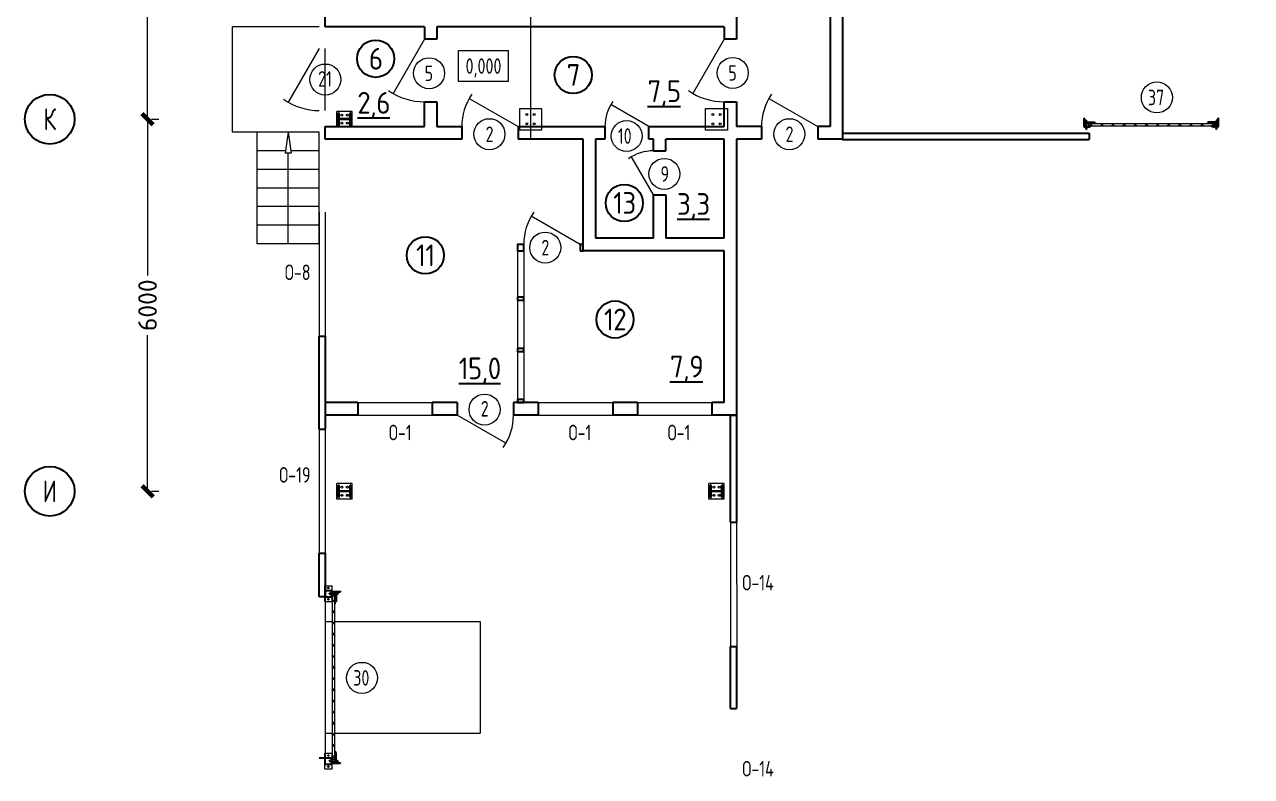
# Model space of a CAD drawing. Extents: x -965262 to 1142518, y -357520 to 71675.
# Drawn here: x -862228 to -842437, y -118587 to -106463 of the extents above; entities that cross this region are included whole.
import ezdxf

# ---------------------------------------------------------------- set-up
doc = ezdxf.new("R2010")
doc.units = 0
doc.header["$LTSCALE"] = 10
doc.linetypes.add('DOTE', pattern=[2.42, 2, -0.2, 0.02, -0.2])
doc.layers.get('0').update_dxf_attribs({"linetype": 'CONTINUOUS', "lineweight": 30})
doc.layers.get('Defpoints').update_dxf_attribs({"linetype": 'CONTINUOUS'})
doc.layers.add('DOTE', color=7, linetype='DOTE', lineweight=9)
doc.styles.add('GOST 2.304', font='isocpeur.ttf', dxfattribs={"width": 0.75, "height": 250})
doc.styles.add('GOST-2.304_Type-B', font='isocpeur.ttf', dxfattribs={"width": 0.9})
doc.styles.get("Standard").update_dxf_attribs({"font": 'isocpeur.ttf', "height": 300})
doc.dimstyles.get("Standard").update_dxf_attribs({"dimscale": 100, "dimtxt": 300, "dimasz": 1.8, "dimexe": 1.8, "dimexo": 0.625, "dimgap": 0.9, "dimtad": 0, "dimdec": 0, "dimzin": 0, "dimdsep": 46, "dimtxsty": 'Standard', "dimblk": 'ARCHTICK', "dimcen": 0.9, "dimclrd": 256, "dimclre": 256, "dimclrt": 256, "dimadec": 0, "dimazin": 0, "dimtfac": 1, "dimtdec": 0, "dimtofl": 0, "dimtmove": 0, "dimatfit": 3, "dimfxl": 1, "dimtolj": 1, "dimtzin": 0, "dimlwd": 15, "dimlwe": 15, "dimarcsym": 0})

# ---------------------------------------------------------------- blocks, each defined once
blk = doc.blocks.new('EC3')
at = {"lineweight": 15}
for p, q in [((67649, 6194), (67649, 4528)), ((68449, 6194), (67649, 6194)), ((68449, 6194), (68449, 4528)), ((68449, 4528), (67649, 4528))]:
    blk.add_line(p, q, dxfattribs=at)
for p, q in [((68382, 5694), (67715, 5694)), ((67715, 5694), (67715, 5028)), ((68382, 5694), (68382, 5028)), ((68382, 5028), (67715, 5028))]:
    blk.add_line(p, q)
for centre in [(68049, 5961), (68049, 4761)]:
    blk.add_circle(centre, 86.7, dxfattribs=at)
blk = doc.blocks.new('MC2')
at = {"lineweight": 15}
for p, q in [((68127, 41566), (68127, 39900)), ((69794, 41566), (68127, 41566)), ((69794, 41566), (69794, 39900)), ((69794, 39900), (68127, 39900))]:
    blk.add_line(p, q, dxfattribs=at)
for p, q in [((69627, 41400), (68294, 41400)), ((68294, 41400), (68294, 41320)), ((68934, 41320), (68294, 41320)), ((68934, 41320), (68934, 40146)), ((69627, 41320), (68987, 41320)), ((68987, 41320), (68987, 40146)), ((69627, 41400), (69627, 41320)), ((68934, 40146), (68294, 40146)), ((68294, 40146), (68294, 40066)), ((69627, 40066), (68294, 40066)), ((69627, 40146), (68987, 40146)), ((69627, 40146), (69627, 40066))]:
    blk.add_line(p, q)
for centre in [(68527, 41033), (69394, 41033), (68527, 40433), (69394, 40433)]:
    blk.add_circle(centre, 107, dxfattribs=at)
blk = doc.blocks.new('anchor.bolt')
for p, q in [((-0.07, 0), (-0.07, -0.72)), ((0.07, 0), (0.07, -0.06)), ((-0.1, -0.04), (-0.07, -0.03)), ((-0.1, -0.04), (0.09, -0.06)), ((0.07, -0.07), (-0.1, -0.04)), ((-0.1, -0.11), (-0.07, -0.1)), ((-0.1, -0.11), (0.09, -0.13)), ((0.07, -0.14), (-0.1, -0.11)), ((-0.1, -0.18), (-0.07, -0.17)), ((-0.1, -0.18), (0.09, -0.2)), ((0.07, -0.21), (-0.1, -0.18)), ((-0.1, -0.25), (-0.07, -0.24)), ((-0.1, -0.25), (0.09, -0.27)), ((0.07, -0.28), (-0.1, -0.25)), ((-0.1, -0.32), (-0.07, -0.31)), ((-0.1, -0.32), (0.09, -0.34)), ((0.07, -0.35), (-0.1, -0.32)), ((-0.1, -0.39), (-0.07, -0.38)), ((-0.1, -0.39), (0.09, -0.41)), ((0.07, -0.42), (-0.1, -0.39)), ((-0.1, -0.46), (-0.07, -0.45)), ((-0.1, -0.46), (0.09, -0.48)), ((0.07, -0.49), (-0.1, -0.46)), ((-0.1, -0.53), (-0.07, -0.52)), ((-0.1, -0.53), (0.09, -0.55)), ((0.07, -0.56), (-0.1, -0.53)), ((-0.09, -0.6), (-0.07, -0.59)), ((-0.09, -0.6), (0.09, -0.62)), ((0.07, -0.63), (-0.09, -0.6)), ((-0.07, -0.72), (0, -0.8)), ((-0.04, -0.62), (-0.06, -0.63)), ((-0.06, -0.64), (-0.06, -0.63)), ((-0.06, -0.73), (-0.06, -0.64)), ((0, -0.79), (-0.06, -0.73)), ((-0.01, -0.63), (-0.04, -0.62)), ((-0.03, -0.63), (0, -0.79)), ((-0.03, -0.63), (0.01, -0.78)), ((-0.02, -0.63), (0.01, -0.77)), ((-0.01, -0.63), (0.02, -0.76)), ((0.03, -0.69), (-0.01, -0.63)), ((0, -0.64), (0.03, -0.75)), ((0, -0.8), (0.07, -0.72)), ((0, -0.79), (0.03, -0.74)), ((0.01, -0.66), (0.03, -0.74)), ((0.03, -0.74), (0.03, -0.69)), ((0.07, -0.06), (0.09, -0.06)), ((0.09, -0.06), (0.07, -0.07)), ((0.07, -0.07), (0.07, -0.13)), ((0.07, -0.13), (0.09, -0.13)), ((0.09, -0.13), (0.07, -0.14)), ((0.07, -0.14), (0.07, -0.2)), ((0.07, -0.2), (0.09, -0.2)), ((0.09, -0.2), (0.07, -0.21)), ((0.07, -0.21), (0.07, -0.27)), ((0.07, -0.27), (0.09, -0.27)), ((0.09, -0.27), (0.07, -0.28)), ((0.07, -0.28), (0.07, -0.34)), ((0.07, -0.33), (0.09, -0.34)), ((0.09, -0.34), (0.07, -0.35)), ((0.07, -0.35), (0.07, -0.41)), ((0.07, -0.4), (0.09, -0.41)), ((0.09, -0.41), (0.07, -0.42)), ((0.07, -0.42), (0.07, -0.48)), ((0.07, -0.47), (0.09, -0.48)), ((0.09, -0.48), (0.07, -0.49)), ((0.07, -0.49), (0.07, -0.55)), ((0.07, -0.55), (0.09, -0.55)), ((0.09, -0.55), (0.07, -0.56)), ((0.07, -0.56), (0.07, -0.62)), ((0.09, -0.62), (0.07, -0.63)), ((0.07, -0.62), (0.09, -0.62)), ((0.07, -0.63), (0.07, -0.72))]:
    blk.add_line(p, q)
blk.add_arc((0.16, -0.64), 0.222, 187.9982, 219.836)
blk = doc.blocks.new('Крепеж_ворот')
at = {"lineweight": 15}
h = blk.add_hatch(dxfattribs=at)
h.set_pattern_fill('ANSI31', color=256, scale=2, angle=180)
h.set_pattern_definition([(225, (746089.599, 74802.7244), (4.49013, -4.49013), [])])
h.paths.add_polyline_path([(746087, 74804), (746087, 74802), (746091, 74802), (746094, 74802), (746094, 74804)], flags=17)
h.paths.add_polyline_path([(746116, 74802, 0.165118), (746120, 74803), (746124, 74806, -0.301689), (746131, 74807), (746135, 74805, 0.130081), (746138, 74804), (746142, 74804), (746142, 74806), (746138, 74806, -0.130081), (746136, 74807), (746133, 74809, 0.301689), (746123, 74808), (746118, 74805, -0.165112), (746116, 74804), (746064, 74804, -0.414223), (746061, 74807), (746061, 74868), (746059, 74868), (746059, 74869), (746059, 74870), (746059, 74870), (746059, 74871), (746059, 74872), (746059, 74872), (746059, 74873), (746059, 74874), (746059, 74875), (746059, 74876), (746059, 74876), (746059, 74877), (746059, 74877), (746059, 74878), (746059, 74879), (746059, 74879), (746061, 74879), (746061, 74945), (746058, 74945), (746058, 74807, 0.41422), (746064, 74802)])
h = blk.add_hatch(dxfattribs=at)
h.set_pattern_fill('ANSI31', color=256, scale=2, angle=90)
h.set_pattern_definition([(135, (736343.8085, 75928.334), (-4.490128, -4.490128), [])])
edge = h.paths.add_edge_path()
edge.add_ellipse((746065, 74838), major_axis=(-1.67, 1.67), ratio=1, start_angle=45, end_angle=135, ccw=False)
edge.add_line((746063, 74838), (746063, 74868))
edge.add_line((746063, 74868), (746061, 74868))
edge.add_line((746061, 74868), (746061, 74838))
edge.add_ellipse((746065, 74838), major_axis=(-2.89, 2.89), ratio=1, start_angle=45, end_angle=135)
edge.add_line((746065, 74834), (746097, 74834))
edge.add_line((746097, 74834), (746097, 74836))
edge.add_line((746097, 74836), (746065, 74836))
edge = h.paths.add_edge_path()
edge.add_ellipse((746065, 74890), major_axis=(2.89, 2.89), ratio=1, start_angle=106, end_angle=135)
edge.add_line((746061, 74890), (746061, 74879))
edge.add_line((746061, 74879), (746063, 74879))
edge.add_line((746063, 74879), (746063, 74890))
edge.add_ellipse((746065, 74890), major_axis=(-1.67, 1.67), ratio=1, start_angle=16, end_angle=45, ccw=False)
edge.add_line((746063, 74891), (746070, 74904))
edge.add_ellipse((746079, 74899), major_axis=(7.45, 7.45), ratio=1, start_angle=-3, end_angle=106, ccw=False)
edge.add_line((746087, 74906), (746097, 74894))
edge.add_line((746097, 74894), (746099, 74895))
edge.add_line((746099, 74895), (746088, 74907))
edge.add_ellipse((746079, 74899), major_axis=(8.67, 8.67), ratio=1, start_angle=-3, end_angle=106)
edge.add_line((746068, 74905), (746062, 74892))
h = blk.add_hatch(color=256, dxfattribs=at)
h.dxf.hatch_style = 1
h.paths.add_polyline_path([(746146, 74809), (746143, 74810, 0.10613), (746142, 74810), (746136, 74809, -0.181324), (746135, 74810, 0.335683), (746120, 74809, -0.119126), (746119, 74809, 0.371631), (746118, 74808), (746118, 74808, 0.451909), (746119, 74807, 0.124341), (746121, 74808, -0.343618), (746134, 74808, 0.181324), (746137, 74808), (746143, 74808, -0.110452), (746143, 74808), (746147, 74807, -0.710497), (746147, 74805), (746143, 74804), (746136, 74804, -0.178994), (746133, 74805, 0.369834), (746130, 74805, -0.178993), (746127, 74804), (746122, 74804, 0.120709), (746122, 74804), (746120, 74803, -0.017147), (746119, 74802, 0.538795), (746120, 74802), (746127, 74802, 0.207608), (746131, 74804, -0.433918), (746132, 74804, 0.207608), (746135, 74802), (746143, 74802, 0.079707), (746143, 74802), (746148, 74804, 0.461502), (746149, 74807, -0.250825), (746149, 74808, -0.128039), (746173, 74816, 0.416657), (746174, 74816), (746174, 74817, 0.409849), (746173, 74817, 0.127248)])
for p, q in [((746058, 74807), (746058, 74945)), ((746058, 74945), (746061, 74945)), ((746059, 74879), (746063, 74879)), ((746059, 74868), (746059, 74879)), ((746059, 74868), (746063, 74868)), ((746061, 74879), (746061, 74945)), ((746061, 74879), (746061, 74890)), ((746061, 74807), (746061, 74868)), ((746061, 74838), (746061, 74868)), ((746068, 74905), (746062, 74892)), ((746070, 74904), (746063, 74891)), ((746063, 74838), (746063, 74890)), ((746064, 74883), (746063, 74883)), ((746064, 74865), (746063, 74865)), ((746064, 74883), (746064, 74874)), ((746067, 74880), (746064, 74883)), ((746064, 74875), (746064, 74873)), ((746064, 74874), (746064, 74865)), ((746067, 74868), (746064, 74865)), ((746097, 74836), (746065, 74836)), ((746097, 74834), (746065, 74834)), ((746067, 74880), (746067, 74875)), ((746067, 74873), (746067, 74868)), ((746082, 74814), (746081, 74813)), ((746081, 74813), (746081, 74806)), ((746099, 74814), (746082, 74814)), ((746086, 74813), (746086, 74806)), ((746087, 74906), (746097, 74894)), ((746088, 74907), (746099, 74895)), ((746095, 74813), (746095, 74806)), ((746097, 74894), (746099, 74895)), ((746097, 74834), (746097, 74836)), ((746099, 74814), (746100, 74813)), ((746100, 74813), (746100, 74806)), ((746174, 74817), (746174, 74816)), ((746064, 74804), (746116, 74804)), ((746064, 74802), (746116, 74802)), ((746079, 74806), (746102, 74806)), ((746079, 74806), (746079, 74804)), ((746079, 74804), (746102, 74804)), ((746102, 74806), (746102, 74804)), ((746118, 74805), (746123, 74808)), ((746120, 74803), (746124, 74806)), ((746135, 74805), (746131, 74807)), ((746136, 74807), (746133, 74809)), ((746142, 74806), (746138, 74806)), ((746138, 74804), (746142, 74804)), ((746142, 74806), (746142, 74804)), ((746142, 74804), (746142, 74806)), ((746143, 74804), (746147, 74805)), ((746143, 74802), (746148, 74804))]:
    blk.add_line(p, q)
for p, q in [((746061, 74879), (746061, 74881)), ((746061, 74834), (746061, 74868)), ((746063, 74883), (746063, 74874)), ((746063, 74874), (746063, 74865)), ((746073, 74842), (746073, 74905)), ((746073, 74896), (746077, 74892)), ((746073, 74851), (746077, 74855)), ((746074, 74886), (746074, 74861)), ((746074, 74880), (746076, 74880)), ((746074, 74867), (746076, 74867)), ((746076, 74886), (746076, 74883)), ((746076, 74883), (746076, 74886)), ((746076, 74886), (746077, 74886)), ((746076, 74864), (746076, 74883)), ((746077, 74873), (746076, 74880)), ((746076, 74880), (746076, 74867)), ((746077, 74873), (746076, 74867)), ((746076, 74864), (746076, 74861)), ((746076, 74864), (746076, 74861)), ((746076, 74861), (746077, 74861)), ((746077, 74886), (746077, 74892)), ((746077, 74861), (746077, 74855)), ((746081, 74898), (746081, 74886)), ((746081, 74849), (746081, 74861)), ((746087, 74898), (746082, 74898)), ((746082, 74886), (746087, 74886)), ((746082, 74861), (746087, 74861)), ((746087, 74849), (746082, 74849)), ((746087, 74899), (746087, 74898)), ((746087, 74886), (746087, 74898)), ((746087, 74886), (746098, 74886)), ((746087, 74849), (746087, 74861)), ((746087, 74861), (746098, 74861)), ((746087, 74847), (746087, 74849)), ((746099, 74885), (746099, 74883)), ((746099, 74883), (746099, 74864)), ((746099, 74882), (746100, 74882)), ((746099, 74865), (746100, 74865)), ((746099, 74862), (746099, 74864)), ((746100, 74861), (746100, 74886)), ((746100, 74886), (746110, 74886)), ((746100, 74861), (746110, 74861)), ((746110, 74861), (746110, 74886)), ((746110, 74881), (746225, 74881)), ((746110, 74865), (746212, 74865)), ((746114, 74877), (746225, 74877)), ((746250, 74859), (746250, 74863))]:
    blk.add_line(p, q, dxfattribs=at)
at = {"lineweight": 15, "ltscale": 0.5}
for p, q in [((746076, 74886), (746074, 74886)), ((746076, 74861), (746074, 74861))]:
    blk.add_line(p, q, dxfattribs=at)
at = {"lineweight": 15, "extrusion": (-1.7375e-14, 1, 0)}
for p, q in [((746113, 74884), (746225, 74884)), ((746113, 74863), (746113, 74884)), ((746113, 74863), (746136, 74863)), ((746117, 74857), (746117, 74829)), ((746117, 74826), (746119, 74823)), ((746119, 74823), (746123, 74825)), ((746121, 74857), (746121, 74829)), ((746123, 74825), (746121, 74828)), ((746123, 74863), (746123, 74863)), ((746250, 74863), (746123, 74863)), ((746250, 74859), (746123, 74859)), ((746124, 74840), (746124, 74849)), ((746136, 74882), (746157, 74882)), ((746136, 74863), (746136, 74882)), ((746157, 74882), (746157, 74863)), ((746157, 74863), (746212, 74863))]:
    blk.add_line(p, q, dxfattribs=at)
at = {"lineweight": 15, "ltscale": 0.5, "extrusion": (-1.7375e-14, 1, 0)}
for p, q in [((746113, 74880), (746225, 74880)), ((746136, 74866), (746113, 74866)), ((746115, 74871), (746120, 74871)), ((746121, 74857), (746117, 74857)), ((746117, 74852), (746117, 74854)), ((746121, 74840), (746117, 74840)), ((746117, 74837), (746117, 74835)), ((746121, 74829), (746117, 74829)), ((746120, 74839), (746120, 74850)), ((746124, 74848), (746120, 74848)), ((746124, 74841), (746120, 74841)), ((746123, 74869), (746123, 74863)), ((746123, 74863), (746123, 74859)), ((746140, 74863), (746140, 74859)), ((746153, 74863), (746153, 74859)), ((746212, 74866), (746157, 74866)), ((746173, 74863), (746173, 74859))]:
    blk.add_line(p, q, dxfattribs=at)
at = {"lineweight": 15, "extrusion": (-2.77556e-16, -1, 0)}
for p, q in [((746225, 74866), (746114, 74866)), ((746128, 74866), (746128, 74863)), ((746138, 74866), (746138, 74863)), ((746164, 74866), (746164, 74863)), ((746174, 74866), (746174, 74863)), ((746201, 74866), (746201, 74863)), ((746210, 74866), (746210, 74863)), ((746225, 74884), (746225, 74863))]:
    blk.add_line(p, q, dxfattribs=at)
at = {"extrusion": (-1, -4.26669e-14, 0)}
for p, q in [((746136, 74809), (746142, 74810)), ((746143, 74810), (746146, 74809)), ((746118, 74808), (746118, 74808)), ((746143, 74808), (746137, 74808)), ((746147, 74807), (746143, 74808))]:
    blk.add_line(p, q, dxfattribs=at)
at = {"extrusion": (-1, -4.2422e-14, 1.22461e-16)}
for p, q in [((746119, 74803), (746122, 74804)), ((746127, 74802), (746120, 74802)), ((746122, 74804), (746127, 74804)), ((746143, 74802), (746135, 74802)), ((746136, 74804), (746143, 74804))]:
    blk.add_line(p, q, dxfattribs=at)
at = {"lineweight": 15}
for centre, radius, start, end in [((746079, 74899), 8.28, 0, 136.0097), ((746079, 74847), 8.28, 223.9903, 0), ((746077, 74883), 0.956, 180, 270), ((746077, 74883), 0.75, 180, 270), ((746077, 74864), 0.956, 90, 180), ((746077, 74864), 0.75, 90, 180), ((746076, 74892), 0.375, 0, 45), ((746076, 74855), 0.375, 315, 0), ((746082, 74898), 0.375, 91, 180), ((746082, 74886), 0.75, 180, 270), ((746082, 74861), 0.75, 90, 180), ((746082, 74849), 0.375, 180, 269), ((746098, 74885), 0.375, 0, 90), ((746098, 74862), 0.375, 270, 0), ((746123, 74857), 5.92, 90, 180), ((746123, 74829), 5.92, 180, 199.6464), ((746123, 74857), 1.87, 90, 180), ((746129, 74855), 8.15, 194.9986, 233.9214), ((746129, 74833), 8.15, 126.0786, 165.0014), ((746123, 74829), 1.87, 180, 185.5313)]:
    blk.add_arc(centre, radius, start, end, dxfattribs=at)
for centre, radius, start, end in [((746082, 74804), 10.4, 68.2753, 87.8782), ((746091, 74798), 16.2, 73.306, 107.292), ((746099, 74804), 10.4, 92.1218, 111.7247), ((746118, 74812), 3.52, 271.7247, 298.8983), ((746128, 74799), 12.4, 54.8903, 129.1143), ((746128, 74799), 10.7, 54.8903, 130.7448), ((746128, 74801), 8.97, 60.3534, 127.5043), ((746128, 74801), 8.97, 60.3534, 127.5043), ((746128, 74801), 8.97, 60.3534, 127.5043), ((746136, 74811), 1.86, 234.8903, 276), ((746143, 74810), 0.292, 71.7675, 96), ((746176, 74761), 56.8, 93.2805, 122.2878), ((746176, 74765), 50.3, 93.6593, 122.8448), ((746173, 74817), 0.6, 4.1357, 93.2805), ((746173, 74816), 0.6, 273.6593, 4.1357), ((746064, 74807), 5.62, 180, 270), ((746064, 74807), 3.11, 180, 270), ((746116, 74807), 3.11, 270, 307.5043), ((746116, 74807), 5.62, 270, 307.5043), ((746119, 74808), 0.586, 91.7247, 173.2711), ((746119, 74807), 0.586, 173.2711, 270.547), ((746118, 74812), 5.21, 270.547, 298.8983), ((746128, 74801), 6.46, 60.3534, 127.5043), ((746136, 74811), 3.54, 234.8903, 276), ((746138, 74810), 5.62, 240.3534, 270), ((746138, 74810), 3.11, 240.3534, 270), ((746143, 74808), 0.292, 70.7873, 96), ((746147, 74806), 0.562, 289.2127, 70.7873), ((746147, 74806), 2.25, 288.2291, 27.3228), ((746150, 74807), 0.586, 151, 207.3228)]:
    blk.add_arc(centre, radius, start, end)
at = {"lineweight": 15, "ltscale": 0.5}
for centre, radius, start, end in [((746119, 74852), 2.25, 195, 270), ((746119, 74836), 2.25, 90, 165), ((746119, 74850), 0.375, 0, 90), ((746119, 74839), 0.375, 270, 0)]:
    blk.add_arc(centre, radius, start, end, dxfattribs=at)
at = {"extrusion": (-1.22461e-16, -5.20252e-30, -1)}
for centre, radius, start, end in [((-746120, 74802), 0.187, 270, 62.4687), ((-746122, 74803), 0.586, 62.4687, 90), ((-746127, 74809), 4.69, 229.4077, 270), ((-746127, 74807), 4.69, 223.0863, 270), ((-746131, 74803), 2.32, 49.4077, 130.5923), ((-746131, 74803), 0.637, 43.0863, 136.9137), ((-746135, 74807), 4.69, 270, 316.9137), ((-746136, 74809), 4.69, 270, 310.5923), ((-746143, 74804), 0.292, 250.7873, 270), ((-746143, 74802), 0.292, 251.7709, 270)]:
    blk.add_arc(centre, radius, start, end, dxfattribs=at)
at = {"extrusion": (0, 0, -1)}
for centre, major_axis, start_param, end_param in [((746065, 74890), (2.89, 2.89), 3.926991, 4.433136), ((746065, 74838), (-2.89, 2.89), 3.926991, 5.497787), ((746065, 74890), (-1.67, 1.67), 5.497787, 6.003933), ((746065, 74838), (-1.67, 1.67), 3.926991, 5.497787), ((746079, 74899), (8.67, 8.67), 4.433136, 6.335545), ((746079, 74899), (7.45, 7.45), 4.433136, 6.335545)]:
    blk.add_ellipse(centre, major_axis=major_axis, ratio=1, start_param=start_param, end_param=end_param, dxfattribs=at)
for points in [[(746067, 74875), (746066, 74875), (746064, 74875)], [(746064, 74873), (746066, 74873), (746067, 74873)]]:
    blk.add_rational_spline(points, [1, 1.01284142743, 1], degree=2)
at = {"lineweight": 15, "ltscale": 0.5}
for points, knots in [([(746115, 74871), (746115, 74871), (746114, 74871), (746114, 74871), (746114, 74872), (746113, 74872), (746113, 74872), (746113, 74873), (746113, 74873), (746113, 74873)], [0.37141352, 0.37141352, 0.37141352, 0.37141352, 0.39402571, 0.39402571, 0.41663789, 0.41663789, 0.43959523, 0.43959523, 0.46255257, 0.46255257, 0.46255257, 0.46255257]), ([(746123, 74869), (746123, 74869), (746123, 74869), (746122, 74870), (746122, 74870), (746122, 74871), (746122, 74871), (746121, 74871), (746121, 74871), (746120, 74871)], [0.28027447, 0.28027447, 0.28027447, 0.28027447, 0.30323181, 0.30323181, 0.32618916, 0.32618916, 0.34880134, 0.34880134, 0.37141352, 0.37141352, 0.37141352, 0.37141352])]:
    blk.add_open_spline(points, degree=3, knots=knots, dxfattribs=at)
at = {"lineweight": 15}
for points in [[(746117, 74827), (746117, 74827), (746117, 74826), (746117, 74826)], [(746121, 74828), (746121, 74828), (746121, 74828), (746121, 74829)]]:
    blk.add_open_spline(points, degree=3, dxfattribs=at)
at = {"xscale": -50.80000000000001, "yscale": 50.80000000000001, "zscale": 50.80000000000001}
blk.add_blockref('anchor.bolt', (746091, 74804), dxfattribs=at)
blk = doc.blocks.new('_ArchTick')
at = {"color": 0, "linetype": 'ByBlock', "lineweight": 0, "const_width": 0.4}
blk.add_lwpolyline([(-0.5, -0.5), (0.5, 0.5)], dxfattribs=at)
blk = doc.blocks.new('*D2664')
at = {"lineweight": 15, "transparency": 16777216}
for p, q in [((-860244, -107989), (-860244, -110509)), ((-860182, -107989), (-860064, -107989)), ((-860244, -113989), (-860244, -111469)), ((-860182, -113989), (-860064, -113989))]:
    blk.add_line(p, q, dxfattribs=at)
at = {"layer": 'Defpoints', "color": 0, "lineweight": 30, "transparency": 16777216}
for p in [(-860244, -107989), (-860244, -107989), (-860244, -113989, 1451)]:
    blk.add_point(p, dxfattribs=at)
at = {"lineweight": 15, "transparency": 16777216, "xscale": 180, "yscale": 180, "zscale": 180}
for p, rotation in [((-860244, -107989), 90), ((-860244, -113989), 270)]:
    blk.add_blockref('_ArchTick', p, dxfattribs=dict(at, rotation=rotation))
at = {"lineweight": 15, "transparency": 16777216, "insert": (-860244, -110989), "char_height": 300, "attachment_point": 5, "rotation": 90}
blk.add_mtext('\\A1;6000', dxfattribs=at)
blk = doc.blocks.new('*D2665')
at = {"lineweight": 15, "transparency": 16777216}
for p, q in [((-860244, -101989), (-860244, -104509)), ((-860182, -101989), (-860064, -101989)), ((-860244, -107989), (-860244, -105469)), ((-860182, -107989), (-860064, -107989))]:
    blk.add_line(p, q, dxfattribs=at)
at = {"layer": 'Defpoints', "color": 0, "lineweight": 30, "transparency": 16777216}
for p in [(-860244, -101989), (-860244, -101989), (-860244, -107989, 1451)]:
    blk.add_point(p, dxfattribs=at)
at = {"lineweight": 15, "transparency": 16777216, "xscale": 180, "yscale": 180, "zscale": 180}
for p, rotation in [((-860244, -101989), 90), ((-860244, -107989), 270)]:
    blk.add_blockref('_ArchTick', p, dxfattribs=dict(at, rotation=rotation))
at = {"lineweight": 15, "transparency": 16777216, "insert": (-860244, -104989), "char_height": 300, "attachment_point": 5, "rotation": 90}
blk.add_mtext('\\A1;6000', dxfattribs=at)

msp = doc.modelspace()

# ---------------------------------------------------------------- hatches: boundary and pattern name
at = {"lineweight": 15}
h = msp.add_hatch(dxfattribs=at)
h.set_pattern_fill('ANSI37', color=256, scale=40, angle=-90)
h.set_pattern_definition([(315, (-842694.02, -108073), (89.8026, 89.8026), []), (45, (-842694.02, -108073), (-89.8026, 89.8026), [])])
h.paths.add_polyline_path([(-842437.3, -108098), (-842437.3, -108058), (-843037.3, -108058), (-843037.3, -108098)], flags=17)
h.paths.add_polyline_path([(-845070, -108058), (-842437.3, -108058), (-842437.3, -108098), (-845070, -108098)])
h = msp.add_hatch(dxfattribs=at)
h.set_pattern_fill('ANSI37', color=256, scale=40)
h.set_pattern_definition([(45, (-1011339.78, 815138.45), (-89.802561, 89.802561), []), (135, (-1011339.78, 815138.45), (-89.802561, -89.802561), [])])
h.paths.add_polyline_path([(-857220.3, -118305.2), (-857220.3, -115672.5), (-857260.3, -115672.5), (-857260.3, -118305.2)])

# ---------------------------------------------------------------- linework, layer by layer
at = {"color": 4, "extrusion": (0, 0, -1)}
for p, q in [((-849231.7, -101888.9), (-849231.7, -108108.9)), ((-849031.7, -102088.9), (-849031.7, -108308.9)), ((-850741.2, -106098.9), (-850741.2, -106698.9)), ((-857376.2, -106498.9), (-857376.2, -106298.9)), ((-855776.2, -106498.9), (-857376.2, -106498.9)), ((-855776.2, -106498.9), (-855776.2, -106698.9)), ((-850941.2, -106498.9), (-855576.2, -106498.9)), ((-855576.2, -106498.9), (-855576.2, -106698.9)), ((-850941.2, -106498.9), (-850941.2, -106698.9)), ((-855576.2, -106698.9), (-855776.2, -106698.9)), ((-850741.2, -106698.9), (-850941.2, -106698.9)), ((-855776.2, -108108.9), (-855776.2, -107708.9)), ((-855776.2, -107708.9), (-855576.2, -107708.9)), ((-855576.2, -107708.9), (-855576.2, -108108.9)), ((-850941.2, -107708.9), (-850741.2, -107708.9)), ((-850941.2, -108108.9), (-850941.2, -107708.9)), ((-850741.2, -107708.9), (-850741.2, -108108.9)), ((-857376.2, -108108.9), (-855776.2, -108108.9)), ((-857376.2, -108308.9), (-857376.2, -108108.9)), ((-855576.2, -108108.9), (-855176.2, -108108.9)), ((-855176.2, -108108.9), (-855176.2, -108308.9)), ((-854266.2, -108108.9), (-852866.2, -108108.9)), ((-854266.2, -108108.9), (-854266.2, -108308.9)), ((-852866.2, -108108.9), (-852866.2, -108308.9)), ((-852156.2, -108108.9), (-850941.2, -108108.9)), ((-852156.2, -108308.9), (-852156.2, -108108.9)), ((-850341.7, -108108.9), (-850741.2, -108108.9)), ((-849231.7, -108108.9), (-849431.7, -108108.9)), ((-855176.2, -108308.9), (-857376.2, -108308.9)), ((-853216.2, -108308.9), (-854266.2, -108308.9)), ((-853216.2, -110108.9), (-853216.2, -108308.9)), ((-852866.2, -108308.9), (-853016.2, -108308.9)), ((-853016.2, -108308.9), (-853016.2, -109908.9)), ((-852081.2, -108308.9), (-852156.2, -108308.9)), ((-852081.2, -108498.9), (-852081.2, -108308.9)), ((-850941.2, -108308.9), (-851881.2, -108308.9)), ((-851881.2, -108498.9), (-851881.2, -108308.9)), ((-850941.2, -109908.9), (-850941.2, -108308.9)), ((-850341.7, -108308.9), (-850741.2, -108308.9)), ((-850741.2, -108308.9), (-850741.2, -112758.7)), ((-849031.7, -108308.9), (-849431.7, -108308.9)), ((-852081.2, -108498.9), (-851881.2, -108498.9)), ((-852081.2, -109208.9), (-851881.2, -109208.9)), ((-852081.2, -109908.9), (-852081.2, -109208.9)), ((-851881.2, -109208.9), (-851881.2, -109908.9)), ((-852081.2, -109908.9), (-853016.2, -109908.9)), ((-850941.2, -109908.9), (-851881.2, -109908.9)), ((-850941.2, -110108.9), (-853216.2, -110108.9)), ((-850941.2, -112558.7), (-850941.2, -110108.9)), ((-856851.2, -112558.7), (-857376.2, -112558.7)), ((-857376.2, -112558.7), (-857376.2, -112758.7)), ((-856851.2, -112558.7), (-856851.2, -112758.7)), ((-855251.2, -112558.7), (-855651.2, -112558.7)), ((-855651.2, -112558.7), (-855651.2, -112758.7)), ((-855251.2, -112558.7), (-855251.2, -112758.7)), ((-853941.2, -112558.7), (-854341.2, -112558.7)), ((-854341.2, -112558.7), (-854341.2, -112758.7)), ((-853941.2, -112558.7), (-853941.2, -112758.7)), ((-852341.2, -112558.7), (-852741.2, -112558.7)), ((-852741.2, -112558.7), (-852741.2, -112758.7)), ((-852341.2, -112558.7), (-852341.2, -112758.7)), ((-850941.2, -112558.7), (-851141.2, -112558.7)), ((-851141.2, -112558.7), (-851141.2, -112758.7)), ((-856851.2, -112758.7), (-857376.2, -112758.7)), ((-855251.2, -112758.7), (-855651.2, -112758.7)), ((-853941.2, -112758.7), (-854341.2, -112758.7)), ((-852341.2, -112758.7), (-852741.2, -112758.7)), ((-850741.2, -112758.7), (-851141.2, -112758.7))]:
    msp.add_line(p, q, dxfattribs=at)
at = {"lineweight": 15}
for p, q in [((-857476.2, -106498.9, 1808.5), (-858876.2, -106498.9, 1808.5)), ((-858876.2, -108198.9, 1808.5), (-858876.2, -106498.9, 1808.5)), ((-857476.2, -106848.9), (-857976.2, -107714.9)), ((-857376.2, -107848.9), (-857376.2, -106848.9)), ((-855776.2, -106698.9), (-856281.2, -107573.6)), ((-850941.2, -106698.9), (-851446.2, -107573.6)), ((-855226.6, -106882.6, 8328.1), (-854426.6, -106882.6, 8328.1)), ((-855226.6, -107382.6, 8328.1), (-855226.6, -106882.6, 8328.1)), ((-854426.6, -106882.6, 8328.1), (-854426.6, -107382.6, 8328.1)), ((-854426.6, -107382.6, 8328.1), (-855226.6, -107382.6, 8328.1)), ((-855054.2, -107653.9), (-854266.2, -108108.9)), ((-850219.7, -107653.9), (-849431.7, -108108.9)), ((-854241.2, -108163.9, -1451.3), (-854241.2, -107813.9, -1451.3)), ((-854241.2, -107813.9, -1451.3), (-853891.2, -107813.9, -1451.3)), ((-853891.2, -107813.9, -1451.3), (-853891.2, -108163.9, -1451.3)), ((-852156.2, -108108.9), (-852771, -107753.9)), ((-851241.2, -108163.9, -1451.3), (-851241.2, -107813.9, -1451.3)), ((-851241.2, -107813.9, -1451.3), (-850891.2, -107813.9, -1451.3)), ((-850891.2, -107813.9, -1451.3), (-850891.2, -108163.9, -1451.3)), ((-857476.2, -108198.9, 1808.5), (-858876.2, -108198.9, 1808.5)), ((-857476.2, -108198.9, 1808.5), (-858666.2, -108198.9, 1808.5)), ((-858476.2, -109998.9, 1808.5), (-858476.2, -108198.9, 1808.5)), ((-857976.2, -108198.9, 1808.5), (-858025.2, -108538.2, 1808.5)), ((-857976.2, -108198.9, 1808.5), (-857927.2, -108538.2, 1808.5)), ((-857476.2, -109998.9, 1808.5), (-857476.2, -108198.9, 1808.5)), ((-853891.2, -108163.9, -1451.3), (-854241.2, -108163.9, -1451.3)), ((-850891.2, -108163.9, -1451.3), (-851241.2, -108163.9, -1451.3)), ((-845070, -108058, 1808.5), (-843037.3, -108058, 1808.5)), ((-845070, -108098, 1808.5), (-845070, -108058, 1808.5)), ((-845070, -108098, 1808.5), (-843037.3, -108098, 1808.5)), ((-843037.3, -108098, 1808.5), (-843037.3, -108058, 1808.5)), ((-858019.5, -108498.9, 1808.5), (-858476.2, -108498.9, 1808.5)), ((-858019.5, -108498.9, 1808.5), (-858476.2, -108498.9, 1808.5)), ((-858019.5, -108498.9, 1808.5), (-858476.2, -108498.9, 1808.5)), ((-857927.2, -108538.2, 1808.5), (-858025.2, -108538.2, 1808.5)), ((-857976.2, -109998.9, 1808.5), (-857976.2, -108538.2, 1808.5)), ((-857476.2, -108498.9, 1808.5), (-857932.8, -108498.9, 1808.5)), ((-857476.2, -108498.9, 1808.5), (-857932.8, -108498.9, 1808.5)), ((-857476.2, -108498.9, 1808.5), (-857932.8, -108498.9, 1808.5)), ((-852081.2, -109208.9), (-852436.2, -108594)), ((-857476.2, -108798.9, 1808.5), (-858476.2, -108798.9, 1808.5)), ((-857476.2, -108798.9, 1808.5), (-858476.2, -108798.9, 1808.5)), ((-857476.2, -109098.9, 1808.5), (-858476.2, -109098.9, 1808.5)), ((-857476.2, -109098.9, 1808.5), (-858476.2, -109098.9, 1808.5)), ((-857476.2, -109398.9, 1808.5), (-858476.2, -109398.9, 1808.5)), ((-857476.2, -109398.9, 1808.5), (-858476.2, -109398.9, 1808.5)), ((-857476.2, -109698.9, 1808.5), (-858476.2, -109698.9, 1808.5)), ((-857476.2, -109698.9, 1808.5), (-858476.2, -109698.9, 1808.5)), ((-857476.2, -109998.9, 1808.5), (-858476.2, -109998.9, 1808.5)), ((-854463.1, -113213.7), (-855251.2, -112758.7)), ((-857376.2, -115688.9), (-857376.2, -118288.9)), ((-857260.3, -118305.2, 1808.5), (-857260.3, -115672.5, 1808.5)), ((-857260.3, -115672.5, 1808.5), (-857220.3, -115672.5, 1808.5)), ((-857220.3, -118305.2, 1808.5), (-857220.3, -115672.5, 1808.5)), ((-857376.2, -116088.9, 1808.5), (-857260.3, -116088.9, 1808.5)), ((-857220.3, -116088.9, 1808.5), (-854876.2, -116088.9, 1808.5)), ((-857376.2, -117888.9, 1808.5), (-857260.3, -117888.9, 1808.5)), ((-857220.3, -117888.9, 1808.5), (-854876.2, -117888.9, 1808.5)), ((-857260.3, -118305.2, 1808.5), (-857220.3, -118305.2, 1808.5))]:
    msp.add_line(p, q, dxfattribs=at)
at = {"color": 4}
for p, q in [((-850341.7, -108108.9), (-850341.7, -108308.9)), ((-849431.7, -108108.9), (-849431.7, -108308.9))]:
    msp.add_line(p, q, dxfattribs=at)
at = {"color": 30, "extrusion": (0, 0, -1)}
for p, q in [((-849031.7, -108213.9), (-845053.7, -108213.9)), ((-849031.7, -108213.9), (-849031.7, -108313.9)), ((-845053.7, -108213.9), (-845053.7, -108313.9)), ((-849031.7, -108313.9), (-845053.7, -108313.9)), ((-857476.2, -112988.9, -1451.3), (-857476.2, -111488.8)), ((-857476.2, -111488.8), (-857376.2, -111488.8)), ((-857376.2, -111488.8), (-857376.2, -112988.9, 1808.5)), ((-850841.2, -114488.9), (-850841.2, -112758.7)), ((-850741.2, -112758.7), (-850741.2, -114488.9)), ((-857476.2, -115688.9), (-857476.2, -114988.9)), ((-857376.2, -114988.9), (-857376.2, -115688.9)), ((-857376.2, -115688.9), (-857476.2, -115688.9)), ((-850841.2, -117488.9), (-850841.2, -116488.9)), ((-850741.2, -116488.9), (-850741.2, -117488.9)), ((-857476.2, -118288.9), (-857376.2, -118288.9))]:
    msp.add_line(p, q, dxfattribs=at)
at = {"color": 30, "lineweight": 15}
for p, q in [((-857476.2, -109488.8), (-857476.2, -111488.8)), ((-857376.2, -109488.8), (-857376.2, -111488.8)), ((-857476.2, -112688.9, 1808.5), (-857476.2, -114988.9, 1808.5)), ((-857376.2, -112688.9, 1808.5), (-857376.2, -114988.9, 1808.5)), ((-850841.2, -114488.9), (-850841.2, -116488.9)), ((-850741.2, -114488.9), (-850741.1, -116488.9))]:
    msp.add_line(p, q, dxfattribs=at)
at = {"color": 3, "lineweight": 15}
for p, q in [((-853266.2, -110008.9), (-854054.2, -109553.9)), ((-854276.2, -110108.9), (-854276.2, -110858.7)), ((-854176.2, -110108.9), (-854176.2, -110858.7)), ((-854276.2, -110908.7), (-854276.2, -111683.7)), ((-854176.2, -110908.7), (-854176.2, -111683.7)), ((-854276.2, -111733.7), (-854276.2, -112508.7)), ((-854176.2, -111733.7), (-854176.2, -112508.7))]:
    msp.add_line(p, q, dxfattribs=at)
at = {"color": 4, "lineweight": 15}
for p, q in [((-856851.2, -112558.7), (-855651.2, -112558.7)), ((-853941.2, -112558.7), (-852741.2, -112558.7)), ((-852341.2, -112558.7), (-851141.2, -112558.7)), ((-856851.2, -112758.7), (-855651.2, -112758.7)), ((-853941.2, -112758.7), (-852741.2, -112758.7)), ((-852341.2, -112758.7), (-851141.2, -112758.7))]:
    msp.add_line(p, q, dxfattribs=at)
at = {"color": 30}
for p, q in [((-850841.2, -112758.7), (-850741.2, -112758.7)), ((-857476.2, -112988.9, -1451.3), (-857376.2, -112988.9, -1451.3)), ((-850841.2, -114488.9), (-850741.2, -114488.9)), ((-857476.2, -114988.9, -1451.3), (-857376.2, -114988.9, -1451.3)), ((-850841.2, -116488.9), (-850741.2, -116488.9)), ((-850841.2, -117488.9), (-850741.2, -117488.9))]:
    msp.add_line(p, q, dxfattribs=at)
at = {"lineweight": 15, "ltscale": 100}
msp.add_line((-854876.2, -116088.9, 1808.5), (-854876.2, -117888.9, 1808.5), dxfattribs=at)
at = {"color": 3}
for points in [[(-854176.2, -110108.9), (-854176.2, -110008.9), (-854276.2, -110008.9), (-854276.2, -110108.9)], [(-853266.2, -110108.9), (-853216.2, -110108.9), (-853216.2, -110008.9), (-853266.2, -110008.9)], [(-854176.2, -110908.7), (-854176.2, -110858.7), (-854276.2, -110858.7), (-854276.2, -110908.7)], [(-854176.2, -111733.7), (-854176.2, -111683.7), (-854276.2, -111683.7), (-854276.2, -111733.7)], [(-854176.2, -112558.7), (-854176.2, -112508.7), (-854276.2, -112508.7), (-854276.2, -112558.7)]]:
    msp.add_lwpolyline(points, close=True, dxfattribs=at)
for centre in [(-856564.8, -107013.9, -4711.1), (-853377.3, -107275.6, -4711.1), (-852553.2, -109339.4, -4711.1), (-855763.1, -110183.8, -4711.1), (-852704, -111218.8, -4711.1)]:
    msp.add_circle(centre, 300)
at = {"lineweight": 15}
for centre, radius in [((-855702.8, -107247.6, -4711.1), 250), ((-850804, -107242.1, -4711.1), 250), ((-857376.2, -107348.9), 250), ((-843963.5, -107638.5, -4711.1), 250), ((-854729, -108230.5, -4711.1), 250), ((-854126.2, -107913.9, -1451.3), 16), ((-854126.2, -108063.9, -1451.3), 16), ((-854006.2, -107913.9, -1451.3), 16), ((-854006.2, -108063.9, -1451.3), 16), ((-852516, -108260, -4711.1), 250), ((-851126.2, -107913.9, -1451.3), 16), ((-851126.2, -108063.9, -1451.3), 16), ((-851006.2, -107913.9, -1451.3), 16), ((-851006.2, -108063.9, -1451.3), 16), ((-849891.1, -108230.5, -4711.1), 250), ((-851907.9, -108871.3), 250), ((-853829.5, -110059.5, -4711.1), 250), ((-854807.8, -112671, -4711.1), 250), ((-856784.8, -116997, -4711.1), 250)]:
    msp.add_circle(centre, radius, dxfattribs=at)
for centre, radius, start, end in [((-855776.2, -106698.9), 1010, 235, 270), ((-854266.2, -108108.9), 910, 145, 180), ((-850941.2, -106698.9), 1010, 235, 270), ((-849431.7, -108108.9), 910, 145, 180), ((-857476.2, -106848.9, 1808.5), 1000, 235, 270), ((-852156.2, -108108.9), 710, 145, 180), ((-852081.2, -109208.9), 710, 90, 125), ((-855251.2, -112758.7), 910, 325, 0)]:
    msp.add_arc(centre, radius, start, end, dxfattribs=at)
at = {"color": 3, "lineweight": 15}
msp.add_arc((-853266.2, -110008.9), 910, 145, 180, dxfattribs=at)
for points in [[(-857205, -115612.7, -1460.5), (-857205, -115614.5, -1460.5), (-857205, -115615.8, -1460.5)], [(-857202.7, -115615.8, -1460.5), (-857202.7, -115614.5, -1460.5), (-857202.7, -115612.7, -1460.5)], [(-857205, -118365.1, -4711.1), (-857205, -118363.3, -4711.1), (-857205, -118362, -4711.1)], [(-857205, -118365.1, -4711.1), (-857205, -118363.3, -4711.1), (-857205, -118362, -4711.1)], [(-857205, -118365.1, -4711.1), (-857205, -118363.3, -4711.1), (-857205, -118362, -4711.1)], [(-857205, -118365.1, -4711.1), (-857205, -118363.3, -4711.1), (-857205, -118362, -4711.1)], [(-857205, -118365.1, -4711.1), (-857205, -118363.3, -4711.1), (-857205, -118362, -4711.1)], [(-857205, -118365.1, -4711.1), (-857205, -118363.3, -4711.1), (-857205, -118362, -4711.1)], [(-857205, -118365.1, -4711.1), (-857205, -118363.3, -4711.1), (-857205, -118362, -4711.1)], [(-857205, -118365.1, -4711.1), (-857205, -118363.3, -4711.1), (-857205, -118362, -4711.1)], [(-857205, -118365.1, -4711.1), (-857205, -118363.3, -4711.1), (-857205, -118362, -4711.1)], [(-857205, -118365.1, -4711.1), (-857205, -118363.3, -4711.1), (-857205, -118362, -4711.1)], [(-857205, -118365.1, -4711.1), (-857205, -118363.3, -4711.1), (-857205, -118362, -4711.1)], [(-857205, -118365.1, -4711.1), (-857205, -118363.3, -4711.1), (-857205, -118362, -4711.1)], [(-857205, -118365.1, -4711.1), (-857205, -118363.3, -4711.1), (-857205, -118362, -4711.1)], [(-857205, -118365.1, -4711.1), (-857205, -118363.3, -4711.1), (-857205, -118362, -4711.1)], [(-857205, -118365.1, -4711.1), (-857205, -118363.3, -4711.1), (-857205, -118362, -4711.1)], [(-857205, -118365.1, -4711.1), (-857205, -118363.3, -4711.1), (-857205, -118362, -4711.1)], [(-857205, -118365.1, -4711.1), (-857205, -118363.3, -4711.1), (-857205, -118362, -4711.1)], [(-857205, -118365.1, -4711.1), (-857205, -118363.3, -4711.1), (-857205, -118362, -4711.1)], [(-857205, -118365.1, -4711.1), (-857205, -118363.3, -4711.1), (-857205, -118362, -4711.1)], [(-857205, -118365.1, -4711.1), (-857205, -118363.3, -4711.1), (-857205, -118362, -4711.1)], [(-857205, -118365.1, -4711.1), (-857205, -118363.3, -4711.1), (-857205, -118362, -4711.1)], [(-857205, -118365.1, -4711.1), (-857205, -118363.3, -4711.1), (-857205, -118362, -4711.1)], [(-857205, -118365.1, -4711.1), (-857205, -118363.3, -4711.1), (-857205, -118362, -4711.1)], [(-857205, -118365.1, -4711.1), (-857205, -118363.3, -4711.1), (-857205, -118362, -4711.1)], [(-857205, -118365.1, -4711.1), (-857205, -118363.3, -4711.1), (-857205, -118362, -4711.1)], [(-857205, -118365.1, -4711.1), (-857205, -118363.3, -4711.1), (-857205, -118362, -4711.1)], [(-857205, -118365.1, -4711.1), (-857205, -118363.3, -4711.1), (-857205, -118362, -4711.1)], [(-857205, -118365.1, -4711.1), (-857205, -118363.3, -4711.1), (-857205, -118362, -4711.1)], [(-857205, -118365.1, -4711.1), (-857205, -118363.3, -4711.1), (-857205, -118362, -4711.1)], [(-857205, -118365.1, -4711.1), (-857205, -118363.3, -4711.1), (-857205, -118362, -4711.1)], [(-857205, -118365.1, -4711.1), (-857205, -118363.3, -4711.1), (-857205, -118362, -4711.1)], [(-857205, -118365.1, -4711.1), (-857205, -118363.3, -4711.1), (-857205, -118362, -4711.1)], [(-857205, -118365.1, -4711.1), (-857205, -118363.3, -4711.1), (-857205, -118362, -4711.1)], [(-857205, -118365.1, -4711.1), (-857205, -118363.3, -4711.1), (-857205, -118362, -4711.1)], [(-857205, -118365.1, -4711.1), (-857205, -118363.3, -4711.1), (-857205, -118362, -4711.1)], [(-857205, -118365.1, -4711.1), (-857205, -118363.3, -4711.1), (-857205, -118362, -4711.1)], [(-857205, -118365.1, -4711.1), (-857205, -118363.3, -4711.1), (-857205, -118362, -4711.1)], [(-857205, -118365.1, -4711.1), (-857205, -118363.3, -4711.1), (-857205, -118362, -4711.1)], [(-857205, -118365.1, -4711.1), (-857205, -118363.3, -4711.1), (-857205, -118362, -4711.1)], [(-857205, -118365.1, -4711.1), (-857205, -118363.3, -4711.1), (-857205, -118362, -4711.1)], [(-857205, -118365.1, -4711.1), (-857205, -118363.3, -4711.1), (-857205, -118362, -4711.1)], [(-857205, -118365.1, -4711.1), (-857205, -118363.3, -4711.1), (-857205, -118362, -4711.1)], [(-857205, -118365.1, -1460.5), (-857205, -118363.3, -1460.5), (-857205, -118362, -1460.5)], [(-857205, -118365.1, -1460.5), (-857205, -118363.3, -1460.5), (-857205, -118362, -1460.5)], [(-857205, -118365.1, -1460.5), (-857205, -118363.3, -1460.5), (-857205, -118362, -1460.5)], [(-857202.7, -118362, -4711.1), (-857202.7, -118363.3, -4711.1), (-857202.7, -118365.1, -4711.1)], [(-857202.7, -118362, -4711.1), (-857202.7, -118363.3, -4711.1), (-857202.7, -118365.1, -4711.1)], [(-857202.7, -118362, -4711.1), (-857202.7, -118363.3, -4711.1), (-857202.7, -118365.1, -4711.1)], [(-857202.7, -118362, -4711.1), (-857202.7, -118363.3, -4711.1), (-857202.7, -118365.1, -4711.1)], [(-857202.7, -118362, -4711.1), (-857202.7, -118363.3, -4711.1), (-857202.7, -118365.1, -4711.1)], [(-857202.7, -118362, -4711.1), (-857202.7, -118363.3, -4711.1), (-857202.7, -118365.1, -4711.1)], [(-857202.7, -118362, -4711.1), (-857202.7, -118363.3, -4711.1), (-857202.7, -118365.1, -4711.1)], [(-857202.7, -118362, -4711.1), (-857202.7, -118363.3, -4711.1), (-857202.7, -118365.1, -4711.1)], [(-857202.7, -118362, -4711.1), (-857202.7, -118363.3, -4711.1), (-857202.7, -118365.1, -4711.1)], [(-857202.7, -118362, -4711.1), (-857202.7, -118363.3, -4711.1), (-857202.7, -118365.1, -4711.1)], [(-857202.7, -118362, -4711.1), (-857202.7, -118363.3, -4711.1), (-857202.7, -118365.1, -4711.1)], [(-857202.7, -118362, -4711.1), (-857202.7, -118363.3, -4711.1), (-857202.7, -118365.1, -4711.1)], [(-857202.7, -118362, -4711.1), (-857202.7, -118363.3, -4711.1), (-857202.7, -118365.1, -4711.1)], [(-857202.7, -118362, -4711.1), (-857202.7, -118363.3, -4711.1), (-857202.7, -118365.1, -4711.1)], [(-857202.7, -118362, -4711.1), (-857202.7, -118363.3, -4711.1), (-857202.7, -118365.1, -4711.1)], [(-857202.7, -118362, -4711.1), (-857202.7, -118363.3, -4711.1), (-857202.7, -118365.1, -4711.1)], [(-857202.7, -118362, -4711.1), (-857202.7, -118363.3, -4711.1), (-857202.7, -118365.1, -4711.1)], [(-857202.7, -118362, -4711.1), (-857202.7, -118363.3, -4711.1), (-857202.7, -118365.1, -4711.1)], [(-857202.7, -118362, -4711.1), (-857202.7, -118363.3, -4711.1), (-857202.7, -118365.1, -4711.1)], [(-857202.7, -118362, -4711.1), (-857202.7, -118363.3, -4711.1), (-857202.7, -118365.1, -4711.1)], [(-857202.7, -118362, -4711.1), (-857202.7, -118363.3, -4711.1), (-857202.7, -118365.1, -4711.1)], [(-857202.7, -118362, -4711.1), (-857202.7, -118363.3, -4711.1), (-857202.7, -118365.1, -4711.1)], [(-857202.7, -118362, -4711.1), (-857202.7, -118363.3, -4711.1), (-857202.7, -118365.1, -4711.1)], [(-857202.7, -118362, -4711.1), (-857202.7, -118363.3, -4711.1), (-857202.7, -118365.1, -4711.1)], [(-857202.7, -118362, -4711.1), (-857202.7, -118363.3, -4711.1), (-857202.7, -118365.1, -4711.1)], [(-857202.7, -118362, -4711.1), (-857202.7, -118363.3, -4711.1), (-857202.7, -118365.1, -4711.1)], [(-857202.7, -118362, -4711.1), (-857202.7, -118363.3, -4711.1), (-857202.7, -118365.1, -4711.1)], [(-857202.7, -118362, -4711.1), (-857202.7, -118363.3, -4711.1), (-857202.7, -118365.1, -4711.1)], [(-857202.7, -118362, -4711.1), (-857202.7, -118363.3, -4711.1), (-857202.7, -118365.1, -4711.1)], [(-857202.7, -118362, -4711.1), (-857202.7, -118363.3, -4711.1), (-857202.7, -118365.1, -4711.1)], [(-857202.7, -118362, -4711.1), (-857202.7, -118363.3, -4711.1), (-857202.7, -118365.1, -4711.1)], [(-857202.7, -118362, -4711.1), (-857202.7, -118363.3, -4711.1), (-857202.7, -118365.1, -4711.1)], [(-857202.7, -118362, -4711.1), (-857202.7, -118363.3, -4711.1), (-857202.7, -118365.1, -4711.1)], [(-857202.7, -118362, -4711.1), (-857202.7, -118363.3, -4711.1), (-857202.7, -118365.1, -4711.1)], [(-857202.7, -118362, -4711.1), (-857202.7, -118363.3, -4711.1), (-857202.7, -118365.1, -4711.1)], [(-857202.7, -118362, -4711.1), (-857202.7, -118363.3, -4711.1), (-857202.7, -118365.1, -4711.1)], [(-857202.7, -118362, -4711.1), (-857202.7, -118363.3, -4711.1), (-857202.7, -118365.1, -4711.1)], [(-857202.7, -118362, -4711.1), (-857202.7, -118363.3, -4711.1), (-857202.7, -118365.1, -4711.1)], [(-857202.7, -118362, -4711.1), (-857202.7, -118363.3, -4711.1), (-857202.7, -118365.1, -4711.1)], [(-857202.7, -118362, -4711.1), (-857202.7, -118363.3, -4711.1), (-857202.7, -118365.1, -4711.1)], [(-857202.7, -118362, -4711.1), (-857202.7, -118363.3, -4711.1), (-857202.7, -118365.1, -4711.1)], [(-857202.7, -118362, -4711.1), (-857202.7, -118363.3, -4711.1), (-857202.7, -118365.1, -4711.1)], [(-857202.7, -118362, -1460.5), (-857202.7, -118363.3, -1460.5), (-857202.7, -118365.1, -1460.5)], [(-857202.7, -118362, -1460.5), (-857202.7, -118363.3, -1460.5), (-857202.7, -118365.1, -1460.5)], [(-857202.7, -118362, -1460.5), (-857202.7, -118363.3, -1460.5), (-857202.7, -118365.1, -1460.5)]]:
    msp.add_rational_spline(points, [1, 1.01284142743, 1], degree=2)
at = {"layer": 'DOTE', "ltscale": 100, "extrusion": (0, -1, 0)}
msp.add_line((-854066.2, -89352.1, -1451.3), (-854066.2, -108434.5, -1451.3), dxfattribs=at)
at = {"layer": 'DOTE', "ltscale": 100}
for p, q in [((-862221.4, -107988.9, -1451.3), (-862228, -107988.9, -1451.3)), ((-862221.4, -113988.9, -1451.3), (-862228, -113988.9, -1451.3))]:
    msp.add_line(p, q, dxfattribs=at)
at = {"layer": 'DOTE', "linetype": 'Continuous', "lineweight": 30}
for centre in [(-861821.4, -107988.9, -1451.3), (-861821.4, -113988.9, -1451.3)]:
    msp.add_circle(centre, 400, dxfattribs=at)

# ---------------------------------------------------------------- block references
at = {"lineweight": 15, "xscale": 0.1500000000232831, "yscale": 0.1500000000232831, "zscale": 0.1500000000232831}
for name, p, rotation in [('MC2', (-863176.1, -97644.8), 270), ('MC2', (-863176.1, -103644.8), 270), ('MC2', (-857176.1, -103644.8), 270), ('EC3', (-847118.8, -114834.7, 1808.5), 180), ('EC3', (-847118.8, -117534.7, 1808.5), 180)]:
    msp.add_blockref(name, p, dxfattribs=dict(at, rotation=rotation))
msp.add_blockref('Крепеж_ворот', (-1591193.9, -182915.5, 1808.5))
at = {"xscale": -1}
msp.add_blockref('Крепеж_ворот', (-96913.4, -182915.5, 1808.5), dxfattribs=at)
at = {"rotation": 270}
msp.add_blockref('Крепеж_ворот', (-932077.7, 630451.4, 1808.5), dxfattribs=at)
at = {"xscale": -1, "rotation": 270}
msp.add_blockref('Крепеж_ворот', (-932077.7, -864429.2, 1808.5), dxfattribs=at)

# ---------------------------------------------------------------- texts
at = {"style": 'GOST 2.304', "width": 0.75}
msp.add_text('0,000', height=250, dxfattribs=at).set_placement((-855113.8, -107256.6, 8328.1))
at = {"color": 4, "lineweight": 15, "width": 0.75}
for s, p in [('21', (-857493.1, -107463.8)), ('5', (-855774.2, -107373.3, -4711.1)), ('5', (-850875.4, -107367.8, -4711.1)), ('37', (-844107.8, -107764.2, -4711.1)), ('2', (-854790.7, -108356.2, -4711.1)), ('10', (-852657.3, -108385.7, -4711.1)), ('2', (-849952.5, -108356.2, -4711.1)), ('9', (-851969.3, -108997)), ('2', (-853890.9, -110185.2, -4711.1)), ('2', (-854869.2, -112783.1, -4711.1)), ('30', (-856926.2, -117122.7, -4711.1))]:
    msp.add_text(s, height=250, dxfattribs=at).set_placement(p)
at = {"color": 5, "width": 0.75}
for s, p in [('О-8', (-858030.6, -110583, 11766.4)), ('О-1', (-856352.1, -113166.2, -4711.1)), ('О-1', (-853453.5, -113166.2, -4711.1)), ('О-1', (-851856, -113166.2, -4711.1)), ('О-19', (-858121, -113849.6, 7055.4)), ('О-14', (-850651, -115587.1, 8543.6)), ('О-14', (-850651, -118587.1, 8543.6))]:
    msp.add_text(s, height=250, dxfattribs=at).set_placement(p)
at = {"char_height": 350, "attachment_point": 5, "style": 'GOST-2.304_Type-B'}
for s, insert, width in [('{\\fISOCPEUR|b0|i0|c0|p34;\\T0.95;6}', (-856564.8, -107013.9), 800), ('{\\fISOCPEUR|b0|i0|c0|p34;\\T0.95;7}', (-853377.3, -107275.6), 800), ('{\\fISOCPEUR|b0|i0|c0|p34;\\T0.95;\\L7,5}', (-851913.6, -107578.2), 2000), ('{\\fISOCPEUR|b0|i0|c0|p34;\\T0.95;\\L2,6}', (-856598.2, -107765.3), 2000), ('{\\fISOCPEUR|b0|i0|c0|p34;\\T0.95;13}', (-852553.2, -109339.4), 800), ('{\\fISOCPEUR|b0|i0|c0|p34;\\T0.95;\\L3,3}', (-851441.6, -109397.2), 2000), ('{\\fISOCPEUR|b0|i0|c0|p34;\\T0.95;11}', (-855763.1, -110183.8), 800), ('{\\fISOCPEUR|b0|i0|c0|p34;\\T0.95;12}', (-852704, -111218.8), 800), ('{\\fISOCPEUR|b0|i0|c0|p34;\\T0.95;\\L7,9}', (-851550.8, -112018.2), 2000), ('{\\fISOCPEUR|b0|i0|c0|p34;\\T0.95;\\L15,0}', (-854887.5, -112047.1), 2000)]:
    msp.add_mtext(s, dxfattribs=dict(at, insert=insert, width=width))
at = {"layer": 'DOTE', "linetype": 'Continuous', "lineweight": 30, "ltscale": 100, "char_height": 350, "width": 800, "attachment_point": 5, "style": 'GOST 2.304'}
for s, insert in [('К', (-861821.4, -107988.9, -1451.3)), ('И', (-861821.4, -113988.9, -1451.3))]:
    msp.add_mtext(s, dxfattribs=dict(at, insert=insert))

# ---------------------------------------------------------------- dimensions: what is measured, and where the dimension line sits
at = {"lineweight": 15}
for base, p1, p2, picture, middle in [((-860244.1, -101988.9, -1451.3), (-860244.1, -107988.9), (-860244.1, -101988.9, -1451.3), '*D2665', (-860244.1, -104988.9, -1451.3)), ((-860244.1, -107988.9, -1451.3), (-860244.1, -113988.9), (-860244.1, -107988.9, -1451.3), '*D2664', (-860244.1, -110988.9, -1451.3))]:
    dim = msp.add_linear_dim(base=base, p1=p1, p2=p2, angle=90, dimstyle='Standard', dxfattribs=at)
    dim.commit()
    dim.dimension.update_dxf_attribs({"geometry": picture, "text_midpoint": middle})

doc.saveas('drawing.dxf')
